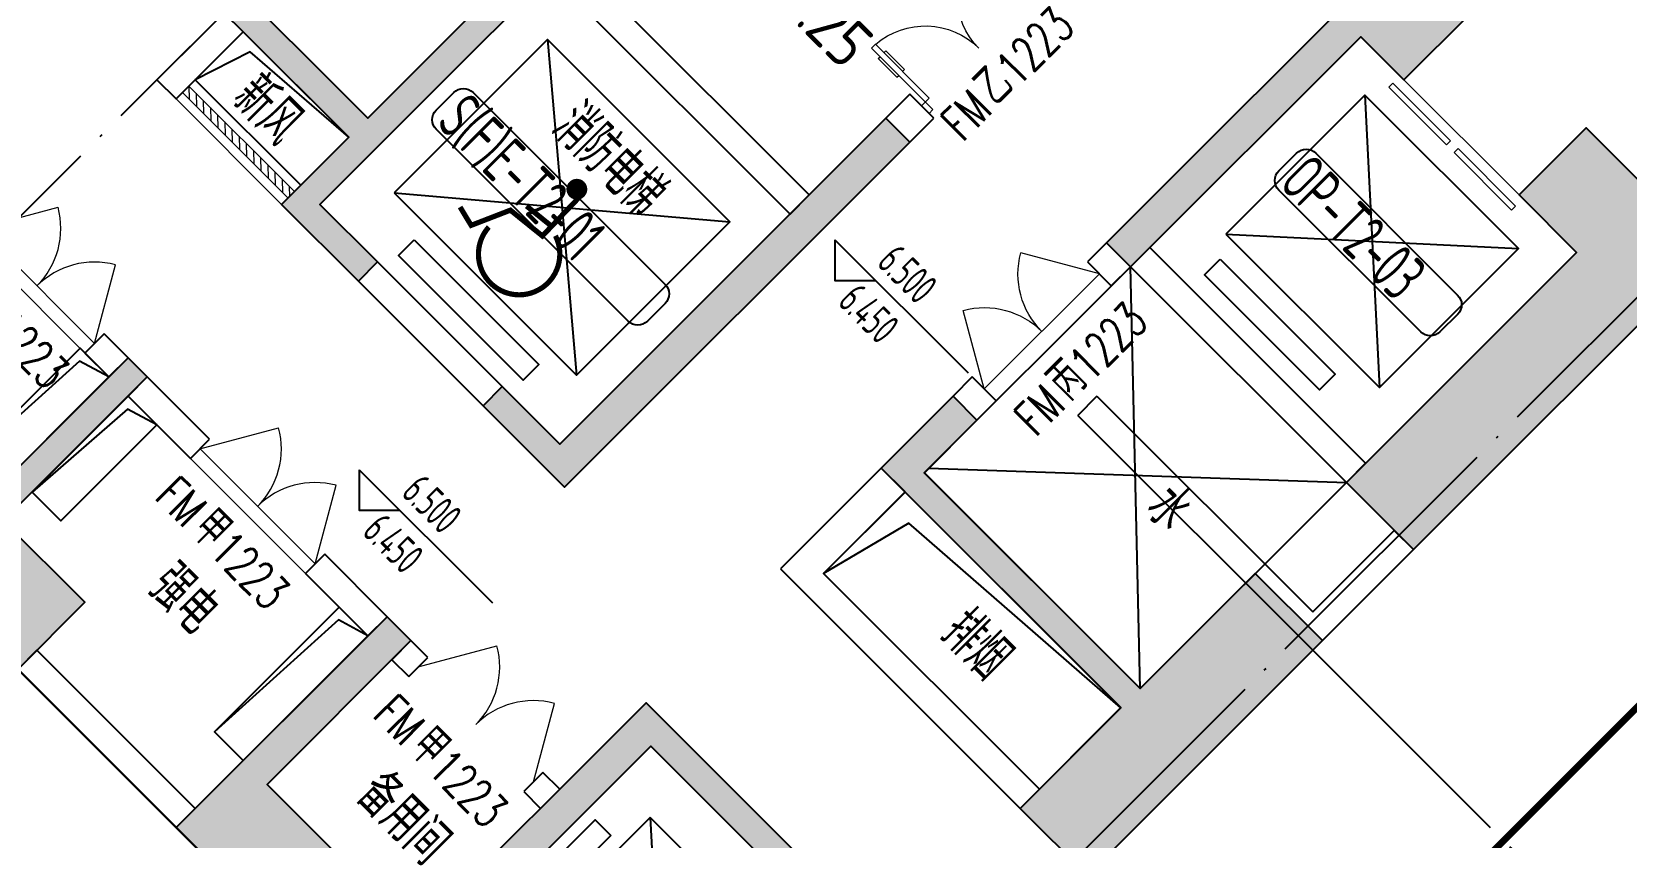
# Model space of a CAD drawing. Extents: x -936 to 12807311, y 101 to 1511157.
# Drawn here: x 12223664 to 12235415, y 1200875 to 1206815 of the extents above; entities that cross this region are included whole.
import ezdxf
from ezdxf.enums import TextEntityAlignment as Align

# ---------------------------------------------------------------- set-up
doc = ezdxf.new("R2010")
doc.units = 0
doc.header["$LTSCALE"] = 1000
doc.header["$MEASUREMENT"] = 0
for name, pattern in [('PX-PLAN-F2-T2$0$X-01-10-01$0$DASHED', [0.75, 0.5, -0.25]), ('PX-ST-F2$0$HIDDEN2', [4.7625, 3.175, -1.5875]), ('TX-GRID-T2$0$DOTE', [2.42, 2, -0.2, 0.02, -0.2])]:
    doc.linetypes.add(name, pattern=pattern)
for name, color, linetype, lineweight in [('PX-GLAZ-F2$0$PX-GLAZ-F2$0$PX-GLAZ-F2$0$板边线', 36, 'Continuous', 30), ('PX-ST-F2$0$A-STRS-HDDN', 5, 'PX-ST-F2$0$HIDDEN2', 15), ('TX-CORE-T2-F2$0$WINDOW', 4, 'Continuous', 5)]:
    doc.layers.add(name, color=color, linetype=linetype, lineweight=lineweight)
for name, color, linetype in [('PX-PLAN-F2-T2$0$$0$PUB_TEXT', 7, 'Continuous'), ('PX-PLAN-F2-T2$0$A-SYMB', 7, 'Continuous'), ('PX-PLAN-F2-T2$0$FUR家具', 8, 'Continuous'), ('PX-PLAN-F2-T2$0$HOLE', 2, 'Continuous'), ('PX-PLAN-F2-T2$0$PUB_TEXT', 7, 'Continuous'), ('PX-PLAN-F2-T2$0$X-01-10-01$0$A-SYMB-BUBB', 3, 'PX-PLAN-F2-T2$0$X-01-10-01$0$DASHED'), ('PX-PLAN-F2-T2$0$X-01-10-01$0$A-SYMB-NUMB-150', 4, 'Continuous'), ('PX-PLAN-F2-T2$0$X-01-10-01$0$A-SYMB-NUMB-T', 10, 'Continuous'), ('PX-PLAN-F2-T2$0$X-01-10-01$0$A-SYMB-VOID', 35, 'Continuous'), ('TX-CORE-T2-F2$0$EVTR', 2, 'Continuous'), ('TX-CORE-T2-F2$0$T2-CORE-F1~F3$0$0S-WALL-HATCH', 8, 'Continuous'), ('TX-CORE-T2-F2$0$T2-CORE-F1~F3$0$0S-WALL-LINE', 3, 'Continuous'), ('TX-CORE-T2-F2$0$WALL', 255, 'Continuous'), ('TX-CORE-T2-F2$0$WINDOW_TEXT', 7, 'Continuous'), ('TX-GRID-T2$0$DOTE', 1, 'Continuous')]:
    doc.layers.add(name, color=color, linetype=linetype)
doc.styles.add('PX-PLAN-F2-T2$0$Standard', font='gbenor.shx', dxfattribs={"bigfont": 'gbcbig.shx'})
doc.styles.add('PX-PLAN-F2-T2$0$X-01-10-01$0$XD2008', font='xd-hzs.shx', dxfattribs={"width": 0.7, "bigfont": 'xd-hztxt.shx'})
doc.styles.add('PX-PLAN-F2-T2$0$XD2008', font='xd-hzs.shx', dxfattribs={"width": 0.7, "bigfont": 'xd-hztxt.shx'})
doc.styles.add('TX-CORE-T2-F2$0$_TCH_WINDOW', font='SIMPLEX', dxfattribs={"height": 3.5, "bigfont": 'GBCBIG'})

# ---------------------------------------------------------------- blocks, each defined once
blk = doc.blocks.new('PX-PLAN-F2-T2$0$ST TEXT')
at = {"layer": 'PX-PLAN-F2-T2$0$X-01-10-01$0$A-SYMB-NUMB-T', "color": 1, "elevation": 3}
blk.add_lwpolyline([(70255, 14125), (68797, 13879, -0.414214), (68681, 13961), (68651, 14143, -0.414214), (68733, 14258), (70191, 14504, -0.414214), (70307, 14422), (70337, 14240, -0.414214)], format="xyb", close=True, dxfattribs=at)
at = {"layer": 'PX-PLAN-F2-T2$0$X-01-10-01$0$A-SYMB-NUMB-T', "color": 1}
blk.add_lwpolyline([(66805, 9410), (64831, 9077, -0.414214), (64716, 9159), (64685, 9341, -0.414214), (64767, 9456), (66741, 9789, -0.414214), (66856, 9707), (66887, 9525, -0.414214)], format="xyb", close=True, dxfattribs=at)
at = {"layer": 'PX-PLAN-F2-T2$0$X-01-10-01$0$A-SYMB-NUMB-150', "style": 'PX-PLAN-F2-T2$0$X-01-10-01$0$XD2008', "width": 0.7}
for s, p in [('OP-T2-03', (68760, 13893, 3)), ('S(F)E-T2-01', (64794, 9091))]:
    blk.add_text(s, height=350, rotation=9.5771, dxfattribs=at).set_placement(p)
blk = doc.blocks.new('PX-PLAN-F2-T2$0$ECADI-TAG-HGHT')
at = {"layer": 'PX-PLAN-F2-T2$0$A-SYMB', "color": 1}
blk.add_line((-2.12, 2.12), (11.77, 2.12), dxfattribs=at)
blk.add_lwpolyline([(-2.12, 2.12), (0, 0), (2.12, 2.12)], dxfattribs=at)
at = {"layer": 'PX-PLAN-F2-T2$0$A-SYMB', "style": 'PX-PLAN-F2-T2$0$XD2008', "width": 0.7}
blk.add_attdef('FL', text='', height=3, dxfattribs=at).set_placement((-2.69, 2.97), align=Align.RIGHT)
for tag, p in [('F.F.L.', (2.28, 2.97)), ('T.O.S.', (2.28, -1.1))]:
    blk.add_attdef(tag, p, '', height=3, dxfattribs=at)
blk = doc.blocks.new('PX-PLAN-F2-T2$0$X-01-10-02$0$A-06-WALL(办公）$0$dgh')
at = {"ltscale": 2, "const_width": 38.4}
blk.add_lwpolyline([(80.5, 318.9, 1), (118.8, 316, 1)], format="xyb", close=True, dxfattribs=at)
at = {"ltscale": 2, "const_width": 19.2}
for points in [[(72.9, 310.7), (74.3, 104.9), (225.3, 93.5), (292.4, -46.4), (368.3, -25.1)], [(76.1, 154.1), (192.2, 145.4)]]:
    blk.add_lwpolyline(points, dxfattribs=at)
blk.add_lwpolyline([(39.5, 138.3, 1.894256), (240.7, -6.2)], format="xyb", dxfattribs=at)
blk = doc.blocks.new('PX-PLAN-F2-T2')
at = {"layer": 'PX-PLAN-F2-T2$0$HOLE', "elevation": 0}
for points in [[(12225998.867, 1206036.901), (12225221.048, 1206814.718), (12224867.495, 1206461.164), (12225645.314, 1205683.348)], [(12231761.788, 1205082.315), (12233352.781, 1203491.327), (12231832.506, 1201971.05), (12230241.514, 1203562.038)], [(12223665.37, 1203420.65), (12223877.503, 1203208.519), (12224584.609, 1203915.626), (12224372.476, 1204127.758)], [(12230100.093, 1203420.616), (12229499.049, 1202819.571), (12231090.042, 1201228.582), (12231691.085, 1201829.628)]]:
    blk.add_lwpolyline(points, close=True, dxfattribs=at)
at = {"layer": 'PX-PLAN-F2-T2$0$HOLE'}
for points in [[(12223311.864, 1203349.893), (12224231.101, 1204269.133), (12224018.969, 1204481.264), (12223099.731, 1203562.024)], [(12225221.055, 1201440.707), (12226140.292, 1202359.947), (12225928.16, 1202572.079), (12225008.922, 1201652.839)]]:
    blk.add_lwpolyline(points, close=True, dxfattribs=at)
at = {"layer": 'PX-PLAN-F2-T2$0$X-01-10-01$0$A-SYMB-BUBB', "const_width": 50}
blk.add_lwpolyline([(12222725.142, 1218362.216, -0.414213562), (12224139.355, 1218362.222), (12237375.083, 1205126.61, -0.414213562), (12237375.089, 1203712.396), (12229619.1, 1195956.34, -0.414213562), (12228204.887, 1195956.334), (12214969.159, 1209191.946, -0.414213562), (12214969.153, 1210606.16)], format="xyb", close=True, dxfattribs=at)
at = {"layer": 'PX-PLAN-F2-T2$0$X-01-10-01$0$A-SYMB-VOID'}
for p, q in [((12231832.506, 1201971.05), (12231761.788, 1205082.315)), ((12230275.248, 1203595.772), (12233352.781, 1203491.327))]:
    blk.add_line(p, q, dxfattribs=at)
at = {"layer": 'PX-PLAN-F2-T2$0$X-01-10-01$0$A-SYMB-VOID', "elevation": 0}
for points in [[(12225998.867, 1206036.901), (12225273.376, 1206668.613), (12224867.495, 1206461.164)], [(12224584.609, 1203915.626), (12224368.108, 1204032.834), (12223665.37, 1203420.65)], [(12231691.085, 1201829.628), (12230126.868, 1203189.782), (12229499.173, 1202819.447)], [(12226140.292, 1202359.947), (12225923.791, 1202477.154), (12225008.922, 1201652.839)]]:
    blk.add_lwpolyline(points, dxfattribs=at)
at = {"layer": 'PX-PLAN-F2-T2$0$X-01-10-01$0$A-SYMB-VOID'}
blk.add_lwpolyline([(12224231.101, 1204269.133), (12224014.6, 1204386.34), (12223099.736, 1203562.028)], dxfattribs=at)
at = {"layer": 'PX-PLAN-F2-T2$0$A-SYMB'}
ref = blk.add_blockref('PX-PLAN-F2-T2$0$ECADI-TAG-HGHT', (12229581.61, 1204981.618), dxfattribs=dict(at, xscale=99.99999999999994, yscale=99.99999999999994, zscale=99.99999999999994, rotation=315))
ref.add_attrib('F.F.L.', '6.500', (12229882.197, 1205100.675), dxfattribs={"height": 233.3333, "rotation": 315, "style": 'PX-PLAN-F2-T2$0$XD2008', "width": 0.7})
ref.add_attrib('T.O.S.', '6.450', (12229594.28, 1204812.759), dxfattribs={"height": 233.3333, "rotation": 315, "style": 'PX-PLAN-F2-T2$0$XD2008', "width": 0.7})
ref = blk.add_blockref('PX-PLAN-F2-T2$0$ECADI-TAG-HGHT', (12226076.453, 1203285.645), dxfattribs=dict(at, xscale=99.99999999999994, yscale=99.99999999999994, zscale=99.99999999999994, rotation=315))
ref.add_attrib('F.F.L.', '6.500', (12226377.04, 1203404.702), dxfattribs={"height": 233.3333, "rotation": 315, "style": 'PX-PLAN-F2-T2$0$XD2008', "width": 0.7})
ref.add_attrib('T.O.S.', '6.450', (12226089.124, 1203116.785), dxfattribs={"height": 233.3333, "rotation": 315, "style": 'PX-PLAN-F2-T2$0$XD2008', "width": 0.7})
at = {"layer": 'PX-PLAN-F2-T2$0$FUR家具', "color": 8, "xscale": -2.000000001637344, "yscale": 2.000000001637344, "zscale": 2.000000001637345, "rotation": 316.7945076970051}
blk.add_blockref('PX-PLAN-F2-T2$0$X-01-10-02$0$A-06-WALL(办公）$0$dgh', (12227391.121, 1205054.774, 9.363), dxfattribs=at)
at = {"layer": 'PX-PLAN-F2-T2$0$PUB_TEXT', "color": 4, "rotation": 305.4236160408268}
blk.add_blockref('PX-PLAN-F2-T2$0$ST TEXT', (12181669.707, 1253664.878), dxfattribs=at)
at = {"layer": 'PX-PLAN-F2-T2$0$$0$PUB_TEXT', "color": 4, "style": 'PX-PLAN-F2-T2$0$XD2008', "width": 0.7}
blk.add_text('消防电梯', height=350, rotation=314.9997297, dxfattribs=at).set_placement((12227471.931, 1206079.078))
at = {"layer": 'PX-PLAN-F2-T2$0$PUB_TEXT', "color": 4, "style": 'PX-PLAN-F2-T2$0$Standard'}
for s, height, p in [('6.25', 350, (12229129.862, 1207035.539)), ('新风', 337.5887, (12225114.737, 1206296.796)), ('水', 337.589, (12231846.601, 1203274.494)), ('强电', 337.5887, (12224495.576, 1202689.973)), ('排烟', 337.5887, (12230338.656, 1202350.486)), ('备用间', 337.5887, (12226028.924, 1201156.629))]:
    blk.add_text(s, height=height, rotation=315, dxfattribs=at).set_placement(p)
blk = doc.blocks.new('PX-ST-F2')
at = {"layer": 'PX-ST-F2$0$A-STRS-HDDN', "elevation": 0}
blk.add_lwpolyline([(12226140, 1206179), (12222040, 1210281), (12223950, 1212190), (12228049, 1208088)], close=True, dxfattribs=at)
blk = doc.blocks.new('TX-CORE-T2-F2$0$T2-CORE-F1~F3')
at = {"layer": 'TX-CORE-T2-F2$0$T2-CORE-F1~F3$0$0S-WALL-HATCH'}
h = blk.add_hatch(color=256, dxfattribs=at)
h.dxf.hatch_style = 1
h.paths.add_polyline_path([(12226918, 1209219), (12228049, 1208088), (12226140, 1206178), (12225009, 1207310), (12224867, 1207168), (12225999, 1206037), (12225504, 1205542), (12226070, 1204976), (12226211, 1205118), (12225787, 1205542), (12228332, 1208088), (12227060, 1209360)])
h = blk.add_hatch(color=256, dxfattribs=at)
h.dxf.hatch_style = 1
h.paths.add_polyline_path([(12233777, 1207451), (12234272, 1206956), (12233777, 1206461), (12233459, 1206779), (12231762, 1205082), (12231585, 1205259)])
h = blk.add_hatch(color=256, dxfattribs=at)
h.dxf.hatch_style = 1
h.paths.add_polyline_path([(12230135, 1206002), (12227590, 1203456), (12226989, 1204057), (12227130, 1204198), (12227555, 1203774), (12229959, 1206178)])
h = blk.add_hatch(color=256, dxfattribs=at)
h.dxf.hatch_style = 1
h.paths.add_polyline_path([(12233848, 1202996), (12236040, 1205188), (12235121, 1206108), (12234626, 1205613), (12235050, 1205188), (12233353, 1203491)])
h = blk.add_hatch(color=256, dxfattribs=at)
h.dxf.hatch_style = 1
h.paths.add_polyline_path([(12221544, 1204128), (12223559, 1202112), (12224054, 1202607), (12223453, 1203208), (12224514, 1204269), (12224373, 1204411), (12223312, 1203350), (12222039, 1204623)])
h = blk.add_hatch(color=256, dxfattribs=at)
h.dxf.hatch_style = 1
h.paths.add_polyline_path([(12231444, 1200592), (12233176, 1202325), (12232681, 1202820), (12231833, 1201971), (12230242, 1203562), (12230630, 1203951), (12230454, 1204128), (12229923, 1203597), (12231691, 1201830), (12230949, 1201087)])
h = blk.add_hatch(color=256, dxfattribs=at)
h.dxf.hatch_style = 1
h.paths.add_polyline_path([(12224726, 1200946), (12228262, 1197410), (12229110, 1198259), (12228615, 1198754), (12228262, 1198400), (12226671, 1199991), (12228226, 1201547), (12229817, 1199956), (12229464, 1199602), (12229959, 1199107), (12230454, 1199602), (12228191, 1201865), (12226494, 1200168), (12225398, 1201264), (12226458, 1202325), (12226282, 1202501)])
at = {"layer": 'TX-CORE-T2-F2$0$T2-CORE-F1~F3$0$0S-WALL-LINE'}
for points in [[(12226918, 1209219), (12228049, 1208088), (12226140, 1206178), (12225009, 1207310), (12224867, 1207168), (12225999, 1206037), (12225504, 1205542), (12226070, 1204976), (12226211, 1205118), (12225787, 1205542), (12228332, 1208088), (12227060, 1209360)], [(12233777, 1207451), (12234272, 1206956), (12233777, 1206461), (12233459, 1206779), (12231762, 1205082), (12231585, 1205259)], [(12230135, 1206002), (12227590, 1203456), (12226989, 1204057), (12227130, 1204198), (12227555, 1203774), (12229959, 1206178)], [(12233848, 1202996), (12236040, 1205188), (12235121, 1206108), (12234626, 1205613), (12235050, 1205188), (12233353, 1203491)], [(12221544, 1204128), (12223559, 1202112), (12224054, 1202607), (12223453, 1203208), (12224514, 1204269), (12224373, 1204411), (12223312, 1203350), (12222039, 1204623)], [(12231444, 1200592), (12233176, 1202325), (12232681, 1202820), (12231833, 1201971), (12230242, 1203562), (12230630, 1203951), (12230454, 1204128), (12229923, 1203597), (12231691, 1201830), (12230949, 1201087)], [(12224726, 1200946), (12228262, 1197410), (12229110, 1198259), (12228615, 1198754), (12228262, 1198400), (12226671, 1199991), (12228226, 1201547), (12229817, 1199956), (12229464, 1199602), (12229959, 1199107), (12230454, 1199602), (12228191, 1201865), (12226494, 1200168), (12225398, 1201264), (12226458, 1202325), (12226282, 1202501)]]:
    blk.add_lwpolyline(points, close=True, dxfattribs=at)
blk = doc.blocks.new('TX-CORE-T2-F2$0$$DORLIB2D$00000127')
at = {"color": 0}
for points in [[(-0.5333, 0.7949), (-0.5333, 0.6904)], [(-0.0333, 0.7949), (-0.5333, 0.7949)], [(-0.0333, 0.7949), (-0.0333, 0.6904)], [(0.5333, 0.7949), (0.0333, 0.7949)], [(0.0333, 0.7949), (0.0333, 0.6904)], [(0.5333, 0.7949), (0.5333, 0.6904)], [(-0.0333, 0.6904), (-0.5333, 0.6904)], [(0.5333, 0.6904), (0.0333, 0.6904)], [(0.5, 0.5), (-0.5, 0.5)]]:
    blk.add_lwpolyline(points, dxfattribs=at)
blk = doc.blocks.new('TX-CORE-T2-F2$0$$WINLIB2D$00000039')
at = {"color": 0}
for points in [[(-0.5, 0.5), (-0.5, -0.5)], [(0.5, 0.5), (-0.5, 0.5)], [(0.5, -0.5), (0.5, 0.5)], [(-0.5, 0.167), (0.5, 0.167)], [(-0.384, -0.167), (-0.448, 0.167)], [(-0.316, -0.167), (-0.38, 0.167)], [(-0.248, -0.167), (-0.312, 0.167)], [(-0.18, -0.167), (-0.244, 0.167)], [(-0.112, -0.167), (-0.176, 0.167)], [(-0.044, -0.167), (-0.108, 0.167)], [(0.024, -0.167), (-0.04, 0.167)], [(0.092, -0.167), (0.028, 0.167)], [(0.16, -0.167), (0.096, 0.167)], [(0.228, -0.167), (0.164, 0.167)], [(0.296, -0.167), (0.232, 0.167)], [(0.364, -0.167), (0.3, 0.167)], [(0.432, -0.167), (0.368, 0.167)], [(0.5, -0.167), (0.436, 0.167)], [(-0.452, -0.167), (-0.5, 0.084)], [(-0.5, -0.167), (0.5, -0.167)], [(0.5, -0.5), (-0.5, -0.5)]]:
    blk.add_lwpolyline(points, dxfattribs=at)
blk = doc.blocks.new('TX-CORE-T2-F2$0$$DorLib2D$00000231')
at = {"color": 0}
for p, q in [((-0.5, 0), (-0.25, 0.433)), ((0.5, 0), (0.25, 0.433))]:
    blk.add_line(p, q, dxfattribs=at)
for centre, start, end in [((-0.5, 0), 0, 60), ((0.5, 0), 120, 180)]:
    blk.add_arc(centre, 0.5, start, end, dxfattribs=at)
blk = doc.blocks.new('TX-CORE-T2-F2$0$$DorLib2D$00000011')
at = {"lineweight": 13}
for p, q in [((-0.4833, 0.3962), (-0.4833, 0.2346)), ((-0.4167, 0.3962), (-0.4167, 0.2346)), ((0.4167, 0.3962), (0.4167, 0.2346)), ((0.4833, 0.3962), (0.4833, 0.2346))]:
    blk.add_line(p, q, dxfattribs=at)
for p, q in [((-0.4833, 0.3962), (-0.4667, 0.3962)), ((-0.4667, 0.4709), (-0.4667, -0.0625)), ((-0.4667, 0.4709), (-0.4333, 0.4709)), ((-0.4333, 0.4709), (-0.4333, 0.0042)), ((-0.4167, 0.3962), (-0.4333, 0.3962)), ((0.4167, 0.3962), (0.4333, 0.3962)), ((0.4333, 0.4709), (0.4333, 0.0042)), ((0.4667, 0.4709), (0.4333, 0.4709)), ((0.4667, 0.4709), (0.4667, -0.0625)), ((0.4833, 0.3962), (0.4667, 0.3962)), ((-0.4833, 0.2346), (-0.4667, 0.2346)), ((-0.4167, 0.2346), (-0.4333, 0.2346)), ((0.4167, 0.2346), (0.4333, 0.2346)), ((0.4833, 0.2346), (0.4667, 0.2346)), ((-0.5, 0.0042), (-0.4333, 0.0042)), ((-0.5, 0.0042), (-0.5, -0.0625)), ((0.5, 0.0042), (0.4333, 0.0042)), ((0.5, 0.0042), (0.5, -0.0625)), ((-0.5, -0.0625), (-0.4667, -0.0625)), ((0.5, -0.0625), (0.4667, -0.0625))]:
    blk.add_line(p, q)
for centre, start, end in [((-0.4667, 0.0042), 0, 85.90396), ((0.4667, 0.0042), 94.09604, 180)]:
    blk.add_arc(centre, 0.4667, start, end, dxfattribs=at)
blk = doc.blocks.new('TX-CORE-T2-F2')
at = {"layer": 'TX-CORE-T2-F2$0$EVTR'}
for p, q in [((12227465, 1206758), (12227677, 1204283)), ((12233490, 1206348), (12233596, 1204191)), ((12226334, 1205627), (12228809, 1205414)), ((12232465, 1205323), (12234621, 1205217)), ((12228222, 1201021), (12228328, 1198864))]:
    blk.add_line(p, q, dxfattribs=at)
at = {"layer": 'TX-CORE-T2-F2$0$EVTR', "elevation": 0}
for points in [[(12226334, 1205627), (12227677, 1204283), (12228809, 1205414), (12227465, 1206758)], [(12232465, 1205323), (12233596, 1204191), (12234621, 1205217), (12233490, 1206348)], [(12226482, 1205280), (12227401, 1204360), (12227286, 1204245), (12226367, 1205165)], [(12232422, 1205138), (12233270, 1204290), (12233155, 1204175), (12232307, 1205023)], [(12228222, 1201021), (12227196, 1199996), (12228328, 1198864), (12229353, 1199890)], [(12227931, 1200888), (12227365, 1200322), (12227250, 1200437), (12227816, 1201003)]]:
    blk.add_lwpolyline(points, close=True, dxfattribs=at)
at = {"layer": 'TX-CORE-T2-F2$0$WALL'}
for p, q in [((12229393, 1205613), (12227625, 1207380)), ((12229252, 1205471), (12227484, 1207239)), ((12225080, 1206956), (12224585, 1206461)), ((12225221, 1206815), (12224867, 1206461)), ((12224585, 1206461), (12224726, 1206320)), ((12224726, 1206320), (12224867, 1206461)), ((12230135, 1206355), (12229959, 1206178)), ((12230312, 1206178), (12230135, 1206355)), ((12229959, 1206178), (12230135, 1206002)), ((12230135, 1206002), (12230312, 1206178)), ((12225645, 1205683), (12225504, 1205542)), ((12229252, 1205471), (12229393, 1205613)), ((12231585, 1205259), (12231444, 1205118)), ((12231762, 1205082), (12231585, 1205259)), ((12231903, 1205224), (12231762, 1205082)), ((12231903, 1205224), (12233494, 1203633)), ((12226070, 1204976), (12226211, 1205118)), ((12227130, 1204198), (12226211, 1205118)), ((12231444, 1205118), (12231620, 1204941)), ((12226989, 1204057), (12226070, 1204976)), ((12231620, 1204941), (12231762, 1205082)), ((12231762, 1205082), (12233353, 1203491)), ((12224196, 1204587), (12224054, 1204446)), ((12224373, 1204411), (12224196, 1204587)), ((12224054, 1204446), (12224231, 1204269)), ((12224231, 1204269), (12224373, 1204411)), ((12224514, 1204269), (12224373, 1204128)), ((12224974, 1203810), (12224514, 1204269)), ((12230595, 1204269), (12230454, 1204128)), ((12230772, 1204092), (12230595, 1204269)), ((12226989, 1204057), (12227130, 1204198)), ((12224373, 1204128), (12224832, 1203668)), ((12230454, 1204128), (12230630, 1203951)), ((12230630, 1203951), (12230772, 1204092)), ((12231373, 1203986), (12231514, 1204128)), ((12231514, 1204128), (12231373, 1203986)), ((12231514, 1204128), (12233105, 1202537)), ((12231373, 1203986), (12233105, 1202254)), ((12224832, 1203668), (12224974, 1203810)), ((12229923, 1203597), (12229181, 1202855)), ((12230100, 1203421), (12229923, 1203597)), ((12233494, 1203633), (12233353, 1203491)), ((12230100, 1203421), (12229499, 1202820)), ((12233105, 1202537), (12233706, 1203138)), ((12233706, 1203138), (12233848, 1202996)), ((12233105, 1202254), (12233848, 1202996)), ((12225822, 1202961), (12225681, 1202820)), ((12226282, 1202501), (12225822, 1202961)), ((12229181, 1202855), (12230949, 1201087)), ((12225681, 1202820), (12226140, 1202360)), ((12229499, 1202820), (12231090, 1201229)), ((12226140, 1202360), (12226282, 1202501)), ((12226458, 1202325), (12226317, 1202183)), ((12226582, 1202201), (12226458, 1202325)), ((12223701, 1202254), (12223559, 1202112)), ((12223701, 1202254), (12224868, 1201087)), ((12226317, 1202183), (12226441, 1202059)), ((12226441, 1202059), (12226582, 1202201)), ((12223559, 1202112), (12224726, 1200946)), ((12227431, 1201352), (12227289, 1201211)), ((12227555, 1201229), (12227431, 1201352)), ((12227289, 1201211), (12227413, 1201087)), ((12227413, 1201087), (12227555, 1201229)), ((12231090, 1201229), (12230949, 1201087)), ((12224868, 1201087), (12224726, 1200946))]:
    blk.add_line(p, q, dxfattribs=at)
at = {"layer": 'TX-CORE-T2-F2$0$WINDOW'}
for p, q in [((12223277, 1205365), (12224125, 1204517)), ((12223206, 1205294), (12224054, 1204446)), ((12230683, 1204181), (12231532, 1205029)), ((12230772, 1204092), (12231620, 1204941)), ((12224903, 1203739), (12225751, 1202890)), ((12224832, 1203668), (12225681, 1202820))]:
    blk.add_line(p, q, dxfattribs=at)
blk.add_blockref('TX-CORE-T2-F2$0$T2-CORE-F1~F3', (0, 0))
for name, p, xscale, yscale, zscale, rotation in [('TX-CORE-T2-F2$0$$DorLib2D$00000011', (12230648, 1206691), 1200, -1200, 250, 225.0000778352089), ('TX-CORE-T2-F2$0$$WINLIB2D$00000039', (12225186, 1206002), 1100, 200, 200, 135.0000775911284), ('TX-CORE-T2-F2$0$$DORLIB2D$00000127', (12234343, 1206178), -1200, 400, -1200, 135.0000771943276), ('TX-CORE-T2-F2$0$$DorLib2D$00000231', (12223701, 1204941), 1200, 1200, 200, 315.0000772066186), ('TX-CORE-T2-F2$0$$DorLib2D$00000231', (12231108, 1204605), 1200, -1200, 250, 225.0000778351352), ('TX-CORE-T2-F2$0$$DorLib2D$00000231', (12225327, 1203315), 1200, 1200, 200, 315.000077206652), ('TX-CORE-T2-F2$0$$DorLib2D$00000231', (12226936, 1201706), 1200, 1200, 200, 315.0000775368533)]:
    blk.add_blockref(name, p, dxfattribs=dict(at, xscale=xscale, yscale=yscale, zscale=zscale, rotation=rotation))
at = {"layer": 'TX-CORE-T2-F2$0$WINDOW_TEXT', "style": 'TX-CORE-T2-F2$0$_TCH_WINDOW', "width": 0.705882}
for s, rotation, p in [('1223', 45.0001, (12230929, 1206400)), ('FM', 45.0001, (12230525, 1205997)), ('1223', 45.0001, (12231469, 1204223)), ('1223', 315.0001, (12223337, 1204598)), ('FM', 45.0001, (12231065, 1203820)), ('FM', 315.0001, (12224560, 1203375)), ('1223', 315.0001, (12224963, 1202971)), ('FM', 315.0001, (12226168, 1201766)), ('1223', 315.0001, (12226572, 1201363))]:
    blk.add_text(s, height=255, rotation=rotation, dxfattribs=at).set_placement(p)
at = {"layer": 'TX-CORE-T2-F2$0$WINDOW_TEXT', "style": 'TX-CORE-T2-F2$0$_TCH_WINDOW'}
for s, rotation, p in [('乙', 45.0001, (12230780, 1206251)), ('丙', 45.0001, (12231320, 1204074)), ('甲', 315.0001, (12224814, 1203120)), ('甲', 315.0001, (12226423, 1201512))]:
    blk.add_text(s, height=289, rotation=rotation, dxfattribs=at).set_placement(p)
blk = doc.blocks.new('PX-GLAZ-F2')
at = {"layer": 'PX-GLAZ-F2$0$PX-GLAZ-F2$0$PX-GLAZ-F2$0$板边线', "color": 30}
blk.add_lwpolyline([(12259901, 1183919.5), (12261231.5, 1191806, 0.2872721), (12259405.2, 1196219.8), (12252901.9, 1200852.5), (12251188.4, 1202065.5, -0.045377), (12248698.6, 1204191.4, -0.0429609), (12247327.8, 1205860.8, -0.0525608), (12245550.4, 1209140.6), (12247664.3, 1210656.7), (12245455.7, 1222643.2, 0.1094446), (12244250.5, 1225491.9), (12240656.7, 1230544.5, 0.4144401), (12229983.3, 1232337.3), (12208835.9, 1217260.1), (12215250.8, 1210845.2), (12213483.1, 1209077.4), (12218998.5, 1203562), (12220554.2, 1205117.7), (12230648.1, 1195023.7), (12228467.1, 1192842.7)], format="xyb", dxfattribs=at)
blk = doc.blocks.new('TX-GRID-T2')
at = {"layer": 'TX-GRID-T2$0$DOTE', "linetype": 'TX-GRID-T2$0$DOTE'}
for p, q in [((12237712, 1219588.5), (12213083.6, 1194960.1)), ((12237736.8, 1207097.6), (12219341.5, 1188702.2)), ((12232999.2, 1202360), (12241830.1, 1193529.1))]:
    blk.add_line(p, q, dxfattribs=at)

msp = doc.modelspace()

# ---------------------------------------------------------------- block references
for name in ['TX-CORE-T2-F2', 'PX-PLAN-F2-T2', 'PX-GLAZ-F2', 'PX-ST-F2', 'TX-GRID-T2']:
    msp.add_blockref(name, (0, 0))

doc.saveas('drawing.dxf')
